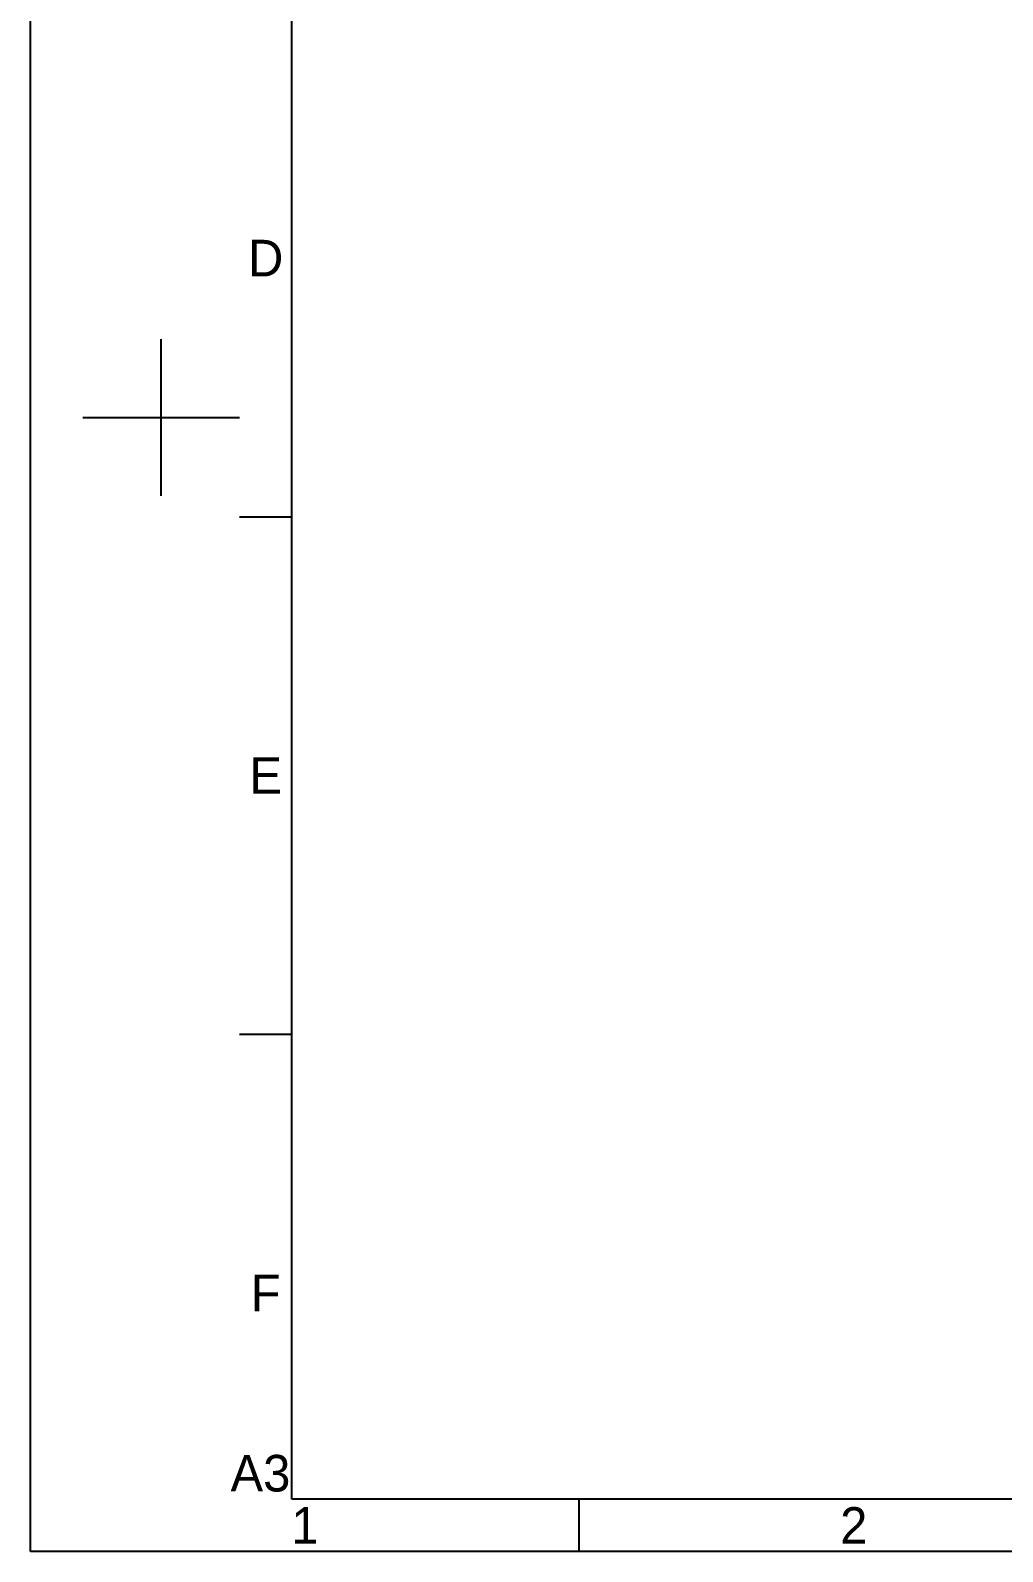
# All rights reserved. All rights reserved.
# Model space of a CAD drawing. Header units: millimetres. Extents: x 4086 to 8300, y 123 to 1549.
# Drawn here: x 6284 to 6730, y 124 to 822 of the extents above; entities that cross this region are included whole.
import ezdxf
from ezdxf.enums import TextEntityAlignment as Align

# ---------------------------------------------------------------- set-up
doc = ezdxf.new("R2010")
doc.units = ezdxf.units.MM
doc.styles.add('思源黑', font='SourceHanSansCN-Normal.ttf')

# ---------------------------------------------------------------- blocks, each defined once
blk = doc.blocks.new('1')
at = {"color": 2}
for p, q in [((6343.66, 608.42), (6343.66, 680.42)), ((6307.66, 644.42), (6379.66, 644.42)), ((6379.66, 598.82), (6403.66, 598.82)), ((6379.66, 361.22), (6403.66, 361.22)), ((6535.66, 123.62), (6535.66, 147.62))]:
    blk.add_line(p, q, dxfattribs=at)
for points in [[(6283.66, 123.62), (6283.66, 1549.22), (8299.66, 1549.22), (8299.66, 123.62)], [(6403.66, 147.62), (6403.66, 1525.22), (8275.66, 1525.22), (8275.66, 147.62)]]:
    blk.add_lwpolyline(points, close=True, dxfattribs=at)
at = {"color": 2, "style": '思源黑'}
for s, p in [('D', (6391.66, 717.62)), ('E', (6391.66, 480.02)), ('F', (6391.66, 242.42)), ('A3', (6389.26, 159.62)), ('1', (6409.66, 135.62)), ('2', (6661.66, 135.62))]:
    blk.add_text(s, height=16.8, dxfattribs=at).set_placement(p, align=Align.MIDDLE_CENTER)
at = {"color": 7, "style": '思源黑'}
for tag, height, p in [('编号', 19.2, (8134.84, 252.67)), ('比例', 8, (7939.66, 171.62))]:
    blk.add_attdef(tag, text='', height=height, dxfattribs=at).set_placement(p, align=Align.MIDDLE)
at = {"linetype": 'Continuous', "lineweight": 0, "ltscale": 0.3, "style": '思源黑'}
for tag, p in [('当前页', (8121.35, 207.93)), ('总页数', (8160.27, 207.93))]:
    blk.add_attdef(tag, text='', height=8, dxfattribs=at).set_placement(p, align=Align.MIDDLE)

msp = doc.modelspace()

# ---------------------------------------------------------------- block references
msp.add_blockref('1', (0, 0))

doc.saveas('drawing.dxf')
